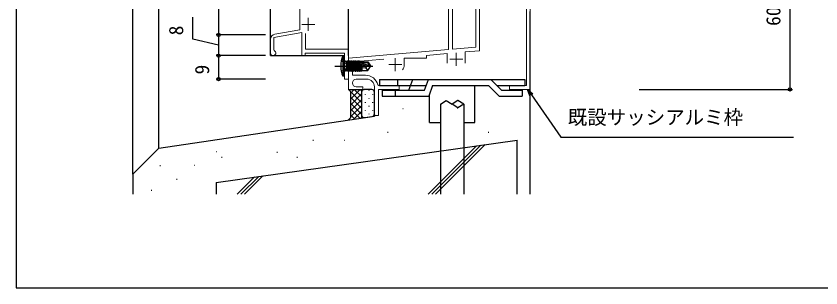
# Model space of a CAD drawing. Units: millimetres, scale not verified. Extents: x -437 to 438, y -331 to 328.
# Drawn here: x -436.9 to -127, y -331.1 to -226.6 of the extents above; entities that cross this region are included whole.
import ezdxf
from ezdxf.enums import TextEntityAlignment as Align

# ---------------------------------------------------------------- set-up
doc = ezdxf.new("R2010")
doc.units = ezdxf.units.MM
doc.header["$LTSCALE"] = 2
doc.layers.add('0-2_YKK_11', color=211, linetype='Continuous', lineweight=18)
for name, color, linetype in [('0-3_YKK_12', 2, 'Continuous'), ('0-4_YKK_13', 4, 'Continuous'), ('0-6_YKK_D', 6, 'Continuous'), ('0-7_YKK_ZWAK', 7, 'Continuous'), ('0-8_YSS_K', 3, 'Continuous'), ('0-9_YSS_KE', 3, 'Continuous')]:
    doc.layers.add(name, color=color, linetype=linetype)
doc.styles.add('ＭＳ ゴシック', font='')
doc.styles.get('ＭＳ ゴシック').set_extended_font_data('MS Gothic')

msp = doc.modelspace()

# ---------------------------------------------------------------- linework, layer by layer
at = {"layer": '0-2_YKK_11'}
for p, q in [((-324.398, -227.3), (-324.398, -232.3)), ((-326.898, -229.8), (-321.898, -229.8)), ((-338.898, -235.478), (-338.898, -240.8))]:
    msp.add_line(p, q, dxfattribs=at)
at = {"layer": '0-2_YKK_11', "color": 4}
for p, q in [((-267.398, -240.671), (-267.398, -245.671)), ((-290.898, -242.727), (-290.898, -247.727)), ((-269.898, -243.171), (-264.898, -243.171)), ((-293.398, -245.227), (-288.398, -245.227)), ((-301.898, -250.802), (-305.898, -250.802))]:
    msp.add_line(p, q, dxfattribs=at)
at = {"layer": '0-2_YKK_11'}
for points in [[(-268.398, -179.3), (-268.398, -182.1), (-285.34, -182.1), (-285.523, -182.22), (-286.073, -182.22), (-286.256, -182.1), (-308.598, -182.1), (-308.598, -168.6), (-305.898, -168.6), (-305.898, -166.1), (-306.698, -166.1), (-306.698, -167.8), (-308.698, -167.8), (-308.698, -160.3), (-306.698, -160.3), (-306.698, -162.1), (-305.898, -162.1), (-305.898, -159.1), (-309.898, -159.1), (-309.898, -182.1), (-316.822, -182.1), (-327.598, -184), (-327.598, -231.807), (-337.245, -233.509)], [(-337.513, -239.877), (-337.698, -239.6), (-337.698, -234.807), (-326.898, -232.903), (-326.898, -241.8), (-325.598, -241.8), (-325.598, -240.8), (-310.398, -240.8), (-310.398, -245.342), (-310.278, -245.525), (-310.278, -246.075), (-310.398, -246.258), (-310.398, -250.8), (-308.898, -250.8), (-308.898, -239.3), (-325.398, -239.3), (-325.398, -233.229)]]:
    msp.add_lwpolyline(points, dxfattribs=at)
at = {"layer": '0-2_YKK_11', "color": 4}
for points in [[(-238.898, -194.802), (-238.898, -254.802), (-246.898, -254.802), (-246.898, -253.302), (-240.398, -253.302), (-240.398, -223.302)], [(-305.898, -253.802), (-303.398, -253.802), (-303.398, -254.802), (-308.898, -254.802), (-308.898, -242.802), (-270.398, -239.434), (-270.398, -213.802)], [(-268.898, -216.989), (-268.898, -239.302), (-259.898, -238.515), (-259.898, -216.802)], [(-248.898, -218.302), (-258.398, -218.302), (-258.398, -239.89), (-263.898, -240.371), (-263.898, -244.671)], [(-270.898, -244.671), (-270.898, -240.983), (-278.898, -241.683), (-278.898, -242.727), (-287.398, -242.727), (-287.398, -245.227)], [(-295.346, -243.122), (-307.398, -244.177), (-307.398, -249.302), (-302.398, -249.302)], [(-297.551, -253.076), (-297.26, -253.302), (-289.398, -253.302), (-289.398, -254.802), (-297.398, -254.802), (-297.398, -264.802), (-298.898, -264.802), (-298.898, -253.802)]]:
    msp.add_lwpolyline(points, dxfattribs=at)
at = {"layer": '0-2_YKK_11'}
for centre, radius, start, end in [((-336.898, -235.478), 2, 100, 179.99998), ((-337.898, -240.8), 1, 180.00001, 67.38015)]:
    msp.add_arc(centre, radius, start, end, dxfattribs=at)
at = {"layer": '0-2_YKK_11', "color": 4}
for centre, radius, start, end in [((-290.898, -245.227), 3.5, 323.57645, 0), ((-305.898, -252.302), 1.5, 90.00001, 179.99999), ((-302.398, -254.302), 5, 14.19855, 90.00001), ((-301.898, -253.802), 3, 0.00001, 89.99999), ((-305.898, -252.302), 1.5, 180.00001, 269.99999)]:
    msp.add_arc(centre, radius, start, end, dxfattribs=at)
at = {"layer": '0-3_YKK_12'}
for p, q in [((-391.9, -287.312), (-391.902, -19.602)), ((-381.901, -277.312), (-381.902, -19.602)), ((-338.898, -241.8), (-338.898, -19.602)), ((-308.898, -241.8), (-308.898, -208.3)), ((-338.898, -241.8), (-310.398, -241.8))]:
    msp.add_line(p, q, dxfattribs=at)
at = {"layer": '0-4_YKK_13'}
for p, q in [((-311.685, -243.8), (-309.97, -244.655)), ((-310.398, -241.8), (-311.051, -241.878)), ((-311.051, -241.878), (-311.051, -249.722)), ((-310.398, -249.8), (-310.398, -241.8)), ((-309.97, -244.655), (-309.361, -245.8)), ((-309.898, -244.07), (-309.698, -244.07)), ((-309.698, -243.821), (-309.698, -247.779)), ((-309.698, -243.821), (-309.611, -243.821)), ((-308.911, -247.779), (-309.611, -243.821)), ((-309.611, -243.821), (-309.392, -244.2)), ((-309.392, -244.2), (-308.692, -247.4)), ((-309.304, -244.2), (-309.392, -244.2)), ((-309.085, -243.821), (-309.304, -244.2)), ((-308.604, -247.4), (-309.304, -244.2)), ((-309.085, -243.821), (-308.911, -243.821)), ((-308.211, -247.779), (-308.911, -243.821)), ((-308.911, -243.821), (-308.692, -244.2)), ((-308.692, -244.2), (-307.992, -247.4)), ((-308.604, -244.2), (-308.692, -244.2)), ((-308.385, -243.821), (-308.604, -244.2)), ((-307.904, -244.2), (-307.992, -244.2)), ((-307.685, -243.821), (-307.904, -244.2)), ((-307.204, -247.4), (-307.904, -244.2)), ((-307.685, -243.821), (-307.511, -243.821)), ((-307.685, -243.821), (-306.985, -247.779)), ((-307.511, -243.821), (-307.292, -244.2)), ((-306.811, -247.779), (-307.511, -243.821)), ((-307.292, -244.2), (-306.592, -247.4)), ((-307.204, -244.2), (-307.292, -244.2)), ((-306.985, -243.821), (-307.204, -244.2)), ((-306.504, -247.4), (-307.204, -244.2)), ((-306.985, -243.821), (-306.285, -247.779)), ((-306.985, -243.821), (-306.811, -243.821)), ((-306.811, -243.821), (-306.592, -244.2)), ((-306.111, -247.779), (-306.811, -243.821)), ((-306.592, -244.2), (-305.892, -247.4)), ((-306.504, -244.2), (-306.592, -244.2)), ((-306.285, -243.821), (-306.504, -244.2)), ((-305.804, -247.4), (-306.504, -244.2)), ((-306.285, -243.821), (-305.585, -247.779)), ((-306.285, -243.821), (-306.111, -243.821)), ((-306.111, -243.821), (-305.892, -244.2)), ((-305.411, -247.779), (-306.111, -243.821)), ((-305.892, -244.2), (-305.192, -247.4)), ((-305.804, -244.2), (-305.892, -244.2)), ((-305.585, -243.821), (-305.804, -244.2)), ((-305.104, -247.4), (-305.804, -244.2)), ((-305.585, -243.821), (-304.885, -247.779)), ((-305.585, -243.821), (-305.411, -243.821)), ((-305.411, -243.821), (-305.192, -244.2)), ((-304.711, -247.779), (-305.411, -243.821)), ((-305.192, -244.2), (-304.492, -247.4)), ((-305.104, -244.2), (-305.192, -244.2)), ((-304.885, -243.821), (-305.104, -244.2)), ((-304.404, -247.4), (-305.104, -244.2)), ((-304.885, -243.821), (-304.774, -244.451)), ((-304.885, -243.821), (-304.711, -243.821)), ((-304.599, -244.45), (-304.711, -243.821)), ((-303.698, -244.2), (-304.492, -244.2)), ((-303.698, -244.15), (-303.698, -244.45)), ((-301.603, -244.45), (-300.76, -245.65)), ((-301.41, -244.15), (-300.398, -245.65)), ((-314.151, -245.8), (-299.468, -245.8)), ((-309.898, -247.53), (-309.698, -247.53)), ((-309.698, -246.001), (-309.392, -247.4)), ((-309.611, -247.779), (-309.392, -247.4)), ((-309.304, -247.4), (-309.392, -247.4)), ((-308.911, -247.779), (-308.692, -247.4)), ((-308.604, -247.4), (-308.692, -247.4)), ((-308.385, -247.779), (-308.211, -247.779)), ((-308.211, -247.779), (-307.992, -247.4)), ((-307.904, -247.4), (-307.992, -247.4)), ((-307.511, -247.779), (-307.292, -247.4)), ((-307.204, -247.4), (-307.292, -247.4)), ((-306.985, -247.779), (-307.204, -247.4)), ((-306.985, -247.779), (-306.811, -247.779)), ((-306.811, -247.779), (-306.592, -247.4)), ((-306.504, -247.4), (-306.592, -247.4)), ((-306.285, -247.779), (-306.504, -247.4)), ((-306.285, -247.779), (-306.111, -247.779)), ((-306.111, -247.779), (-305.892, -247.4)), ((-305.804, -247.4), (-305.892, -247.4)), ((-305.585, -247.779), (-305.804, -247.4)), ((-305.585, -247.779), (-305.411, -247.779)), ((-305.411, -247.779), (-305.192, -247.4)), ((-305.104, -247.4), (-305.192, -247.4)), ((-304.885, -247.779), (-305.104, -247.4)), ((-304.885, -247.779), (-304.711, -247.779)), ((-301.904, -245.8), (-304.805, -244.94)), ((-304.711, -247.779), (-304.492, -247.4)), ((-304.681, -244.977), (-304.185, -247.779)), ((-304.011, -247.779), (-304.496, -245.032)), ((-304.404, -247.4), (-304.492, -247.4)), ((-304.185, -247.779), (-304.404, -247.4)), ((-304.297, -245.091), (-303.792, -247.4)), ((-304.185, -247.779), (-304.011, -247.779)), ((-304.011, -247.779), (-303.792, -247.4)), ((-303.704, -247.4), (-303.792, -247.4)), ((-303.698, -245.268), (-303.698, -247.45)), ((-303.698, -247.45), (-301.41, -247.45)), ((-302.298, -246.5), (-301.486, -247.45)), ((-301.904, -245.8), (-300.398, -245.8)), ((-301.904, -245.8), (-300.398, -245.95)), ((-301.41, -247.45), (-300.398, -245.95)), ((-300.76, -245.65), (-300.398, -245.65)), ((-300.398, -245.65), (-300.398, -245.95)), ((-310.398, -249.8), (-311.051, -249.722)), ((-296.979, -251.002), (-240.979, -251.002)), ((-289.979, -251.002), (-289.979, -253.302)), ((-285.644, -255.102), (-284.151, -251.002)), ((-279.582, -255.102), (-278.089, -251.002)), ((-254.079, -251.002), (-249.979, -255.102)), ((-240.979, -251.002), (-240.979, -253.302)), ((-284.989, -253.302), (-278.926, -253.302)), ((-276.479, -253.302), (-277.971, -257.402)), ((-276.479, -253.302), (-255.031, -253.302)), ((-260.229, -267.502), (-260.229, -253.302)), ((-250.931, -257.402), (-255.031, -253.302)), ((-251.779, -253.302), (-240.979, -253.302)), ((-295.979, -255.102), (-279.582, -255.102)), ((-295.979, -255.102), (-295.979, -257.402)), ((-290.783, -257.402), (-290.783, -255.102)), ((-277.729, -267.502), (-277.729, -256.736)), ((-249.979, -255.102), (-241.979, -255.102)), ((-241.979, -255.102), (-241.979, -257.402)), ((-295.979, -257.402), (-277.971, -257.402)), ((-250.931, -257.402), (-241.979, -257.402)), ((-266.995, -261.843), (-266.729, -261.843)), ((-277.729, -267.502), (-273.479, -267.502)), ((-264.479, -267.502), (-260.229, -267.502))]:
    msp.add_line(p, q, dxfattribs=at)
for points in [[(-309.698, -244.315), (-309.085, -247.779), (-308.911, -247.779)], [(-309.085, -243.821), (-308.385, -247.779), (-308.604, -247.4)], [(-307.685, -247.779), (-307.904, -247.4), (-308.604, -244.2)], [(-308.385, -243.821), (-307.685, -247.779), (-307.511, -247.779), (-308.211, -243.821)], [(-308.385, -243.821), (-308.211, -243.821), (-307.992, -244.2), (-307.292, -247.4)], [(-300.76, -245.65), (-304.75, -244.45), (-301.603, -244.45)], [(-304.711, -243.821), (-304.492, -244.2), (-304.437, -244.45)], [(-303.698, -244.15), (-301.41, -244.15), (-301.603, -244.45)], [(-311.685, -247.8), (-309.97, -246.945), (-309.361, -245.8)], [(-309.085, -247.779), (-309.304, -247.4), (-309.698, -245.599)], [(-309.698, -247.779), (-309.611, -247.779), (-309.698, -247.285)], [(-301.797, -245.8), (-302.298, -246.5), (-303.698, -246.64)], [(-296.979, -251.002), (-296.979, -253.302), (-284.989, -253.302)], [(-273.479, -260.443), (-271.229, -259.043), (-268.979, -260.443)], [(-264.479, -260.443), (-266.729, -259.043), (-268.979, -260.443)], [(-266.7, -259.043), (-266.715, -259.043), (-266.729, -259.043)], [(-273.479, -260.431), (-273.479, -278.956), (-273.479, -295.1)], [(-264.479, -260.443), (-266.729, -261.843), (-268.979, -260.443)], [(-264.479, -260.456), (-264.479, -277.692), (-264.479, -295.1)]]:
    msp.add_lwpolyline(points, dxfattribs=at)
for centre, radius, start, end in [((-302.398, -245.8), 9.5, 155.61796, 204.38204), ((-309.898, -243.57), 0.5, 180, 270), ((-304.75, -244.698), 0.248, 90, 257.19096), ((-309.898, -248.03), 0.5, 90, 180)]:
    msp.add_arc(centre, radius, start, end, dxfattribs=at)
at = {"layer": '0-6_YKK_D'}
for p, q in [((-358.898, -182.1), (-358.898, -233.8)), ((-138.898, -194.802), (-138.898, -254.802)), ((-340.898, -233.8), (-359.898, -233.8)), ((-340.898, -233.8), (-359.898, -233.8)), ((-358.898, -233.8), (-358.898, -241.8)), ((-340.898, -241.8), (-359.898, -241.8)), ((-340.898, -241.8), (-359.898, -241.8)), ((-358.898, -241.8), (-358.898, -250.8)), ((-340.898, -250.8), (-359.898, -250.8)), ((-196.898, -254.802), (-137.898, -254.802))]:
    msp.add_line(p, q, dxfattribs=at)
for points in [[(-358.898, -237.8), (-368.898, -235.475), (-368.898, -227.043)], [(-239.028, -257.263), (-239.931, -254.783), (-237.909, -256.48)], [(-239.931, -254.783), (-238.469, -256.872), (-227.103, -273.103), (-137.56, -273.103)]]:
    msp.add_lwpolyline(points, dxfattribs=at)
for centre in [(-358.898, -233.8), (-358.898, -233.8), (-358.898, -241.8), (-358.898, -241.8), (-358.898, -250.8), (-138.898, -254.802)]:
    msp.add_circle(centre, 0.637, dxfattribs=at)
at = {"layer": '0-7_YKK_ZWAK'}
msp.add_line((-436.9, 293.9), (-436.9, -331.1), dxfattribs=at)
msp.add_lwpolyline([(-436.9, -331.1), (438.1, -331.1), (438.1, 293.9)], dxfattribs=at)
at = {"layer": '0-8_YSS_K'}
for p, q in [((-308.898, -254.802), (-302.898, -254.802)), ((-308.148, -256.297), (-306.653, -254.802)), ((-308.148, -258.542), (-304.408, -254.802)), ((-303.901, -259.799), (-308.148, -255.552)), ((-308.148, -260.787), (-303.898, -256.538)), ((-303.899, -257.556), (-306.653, -254.802)), ((-303.812, -255.397), (-304.408, -254.802)), ((-303.898, -255.802), (-303.905, -264.617)), ((-299.898, -254.802), (-302.898, -254.802)), ((-302.521, -256.671), (-302.521, -256.871)), ((-301.106, -255.056), (-301.106, -255.256)), ((-299.691, -256.671), (-299.691, -256.871)), ((-298.905, -264.173), (-298.898, -255.802)), ((-303.903, -262.042), (-308.148, -257.797)), ((-308.148, -263.032), (-303.9, -258.785)), ((-303.905, -264.285), (-308.148, -260.042)), ((-303.898, -257.988), (-303.898, -265.764)), ((-302.521, -259.701), (-302.521, -259.901)), ((-301.106, -258.086), (-301.106, -258.286)), ((-299.691, -259.701), (-299.691, -259.901)), ((-308.148, -265.277), (-303.902, -261.032)), ((-304.571, -265.864), (-308.148, -262.287)), ((-306.823, -266.197), (-303.904, -263.279)), ((-302.521, -262.731), (-302.521, -262.931)), ((-301.106, -261.116), (-301.106, -261.316)), ((-299.691, -262.731), (-299.691, -262.931)), ((-288.018, -262.055), (-287.818, -262.055)), ((-308.482, -266.443), (-308.659, -266.266)), ((-306.527, -266.154), (-308.148, -264.532)), ((-304.188, -265.807), (-303.898, -265.517)), ((-302.759, -265.607), (-299.759, -265.162)), ((-301.106, -264.146), (-301.106, -264.346)), ((-293.834, -271.178), (-293.634, -271.178)), ((-255.063, -271.178), (-254.863, -271.178)), ((-322.596, -274.232), (-322.396, -274.232)), ((-310.447, -274.305), (-310.247, -274.305)), ((-359.895, -278.619), (-359.695, -278.619)), ((-336.482, -278.933), (-336.282, -278.933)), ((-278.23, -295.1), (-259.563, -276.432)), ((-276.816, -295.1), (-257.917, -276.201)), ((-275.402, -295.1), (-256.272, -275.97)), ((-357.805, -280.871), (-357.605, -280.871)), ((-328.727, -280.871), (-328.527, -280.871)), ((-381.483, -284.1), (-381.283, -284.1)), ((-368.347, -283.855), (-368.147, -283.855)), ((-350.355, -295.1), (-343.472, -288.217)), ((-348.941, -295.1), (-341.827, -287.986)), ((-375.102, -289.232), (-374.902, -289.232)), ((-351.769, -295.1), (-345.117, -288.448)), ((-384.861, -293.556), (-384.661, -293.556))]:
    msp.add_line(p, q, dxfattribs=at)
msp.add_lwpolyline([(-308.898, -254.802), (-308.148, -255.552), (-308.148, -265.755), (-308.898, -266.505)], dxfattribs=at)
for centre, start, end in [((-302.898, -255.802), 90, 179.99972), ((-299.898, -255.802), 359.99972, 90), ((-302.905, -264.617), 179.99972, 278.42119), ((-299.905, -264.173), 278.42119, 359.99972)]:
    msp.add_arc(centre, 1, start, end, dxfattribs=at)
at = {"layer": '0-9_YSS_KE'}
for p, q in [((-238.898, -295.1), (-238.898, -224.802)), ((-381.901, -277.312), (-298.898, -265.024)), ((-298.898, -264.502), (-298.898, -265.024)), ((-359.897, -290.524), (-243.898, -274.232)), ((-243.898, -295.1), (-243.898, -274.232)), ((-381.9, -277.312), (-391.9, -287.312)), ((-391.9, -287.312), (-391.899, -295.1)), ((-359.897, -290.524), (-359.897, -295.1))]:
    msp.add_line(p, q, dxfattribs=at)

# ---------------------------------------------------------------- texts
at = {"layer": '0-6_YKK_D', "style": 'ＭＳ ゴシック'}
for s, p in [('60', (-140.898, -230.363)), ('8', (-370.898, -233.986)), ('9', (-360.898, -249.027))]:
    msp.add_text(s, height=5.499, rotation=90, dxfattribs=at).set_placement(p, align=Align.BOTTOM_LEFT)
msp.add_text('既設サッシアルミ枠', height=5.499, dxfattribs=at).set_placement((-224.444, -269.9), align=Align.BOTTOM_LEFT)

doc.saveas('drawing.dxf')
